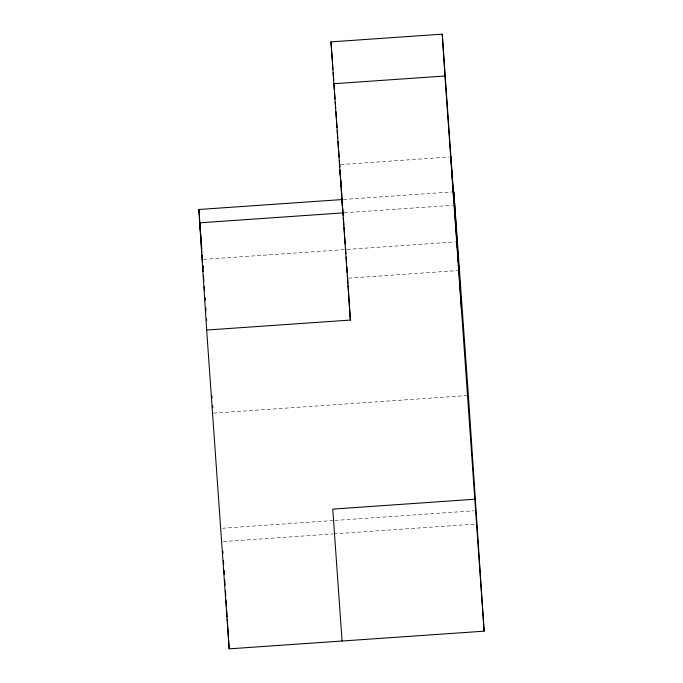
<?xml version="1.0" encoding="UTF-8"?>
<svg xmlns="http://www.w3.org/2000/svg" width="683" height="683" viewBox="0 0 683 683"><rect width="100%" height="100%" fill="white"/><g stroke="black" fill="none" stroke-linecap="round" stroke-linejoin="round"><path stroke-width="0.51" stroke-dasharray="3.42 2.56" d="M340.706 164.552L448.791 157.056M343.353 199.47L451.711 191.957M344.215 212.806L452.573 205.284M203.654 259.378L346.008 249.5M347.066 249.432L455.433 241.91M348.723 278.152L457.866 270.579M213.438 413.155L468.401 395.474M222.427 528.224L333.978 520.489M335.037 520.412L474.207 510.764M223.29 541.559L332.715 533.969M333.774 533.893L475.069 524.092"/><path stroke-width="1.02" d="M461.631 312.362L453.836 191.803L468.401 395.474L484.127 631.169L229.164 648.85L206.667 330.043L350.37 320.071L330.982 41.868L442.251 34.15L458.925 270.511M333.688 83.719L444.957 76.001L442.251 34.15M206.667 330.043L198.873 209.493L342.294 199.547M343.156 212.874L199.735 222.829L201.835 252.582M474.822 499.247L332.758 509.1L342.072 641.021M198.873 209.493L199.743 221.181M199.897 223.307L200.452 230.752M200.691 233.936L201.161 240.314M201.485 244.565L201.801 248.817M202.27 255.194L202.51 258.387M444.957 76.001L484.127 631.169M330.982 41.868L332.254 59.856M332.399 61.974L332.928 69.384M333.15 72.56L333.671 79.962M333.893 83.138L334.346 89.49M334.568 92.666L335.02 99.018M335.242 102.185L335.686 108.537M335.916 111.713L336.36 118.065M336.582 121.241L337.035 127.584M337.257 130.76L337.778 138.171M338 141.347L338.452 147.699M338.674 150.866L339.127 157.218M339.349 160.394L339.793 166.746M340.467 176.308L340.023 169.939L340.458 177.179M340.697 179.492L341.141 185.861M341.372 189.046L341.816 195.415M342.046 198.599L342.49 204.968M342.721 208.153L343.242 215.589M343.395 217.706L343.916 225.142M344.07 227.268L344.591 234.696M344.744 236.822L345.265 244.249M345.487 247.434L345.94 253.803M346.161 256.996L346.614 263.365M346.836 266.549L347.288 272.918M347.51 276.103L347.997 283.454M203.039 265.807L203.184 267.932M201.98 254.708L202.51 262.144M202.731 265.328L203.184 271.706M203.483 275.958L203.858 281.276M204.234 286.587L204.533 290.838M204.985 297.216L205.207 300.4M205.728 307.837L205.959 311.03M206.479 318.466L206.633 320.592M211.952 396.046L212.106 398.172M212.626 405.608L212.78 407.734M450.908 156.911L453.614 198.762M348.134 285.545L350.37 320.071M339.647 164.629L339.784 166.72M340.595 179.27L341.133 187.646M341.269 189.737L342.354 206.479M222.846 551.19L222.982 553.307M223.461 560.743L223.674 563.927M224.084 570.296L224.357 574.54M224.698 579.85L225.04 585.16M225.39 590.462L225.731 595.772M226.005 600.015L226.415 606.384M226.619 609.569L227.106 617.005M227.243 619.122L229.164 648.85"/></g></svg>
